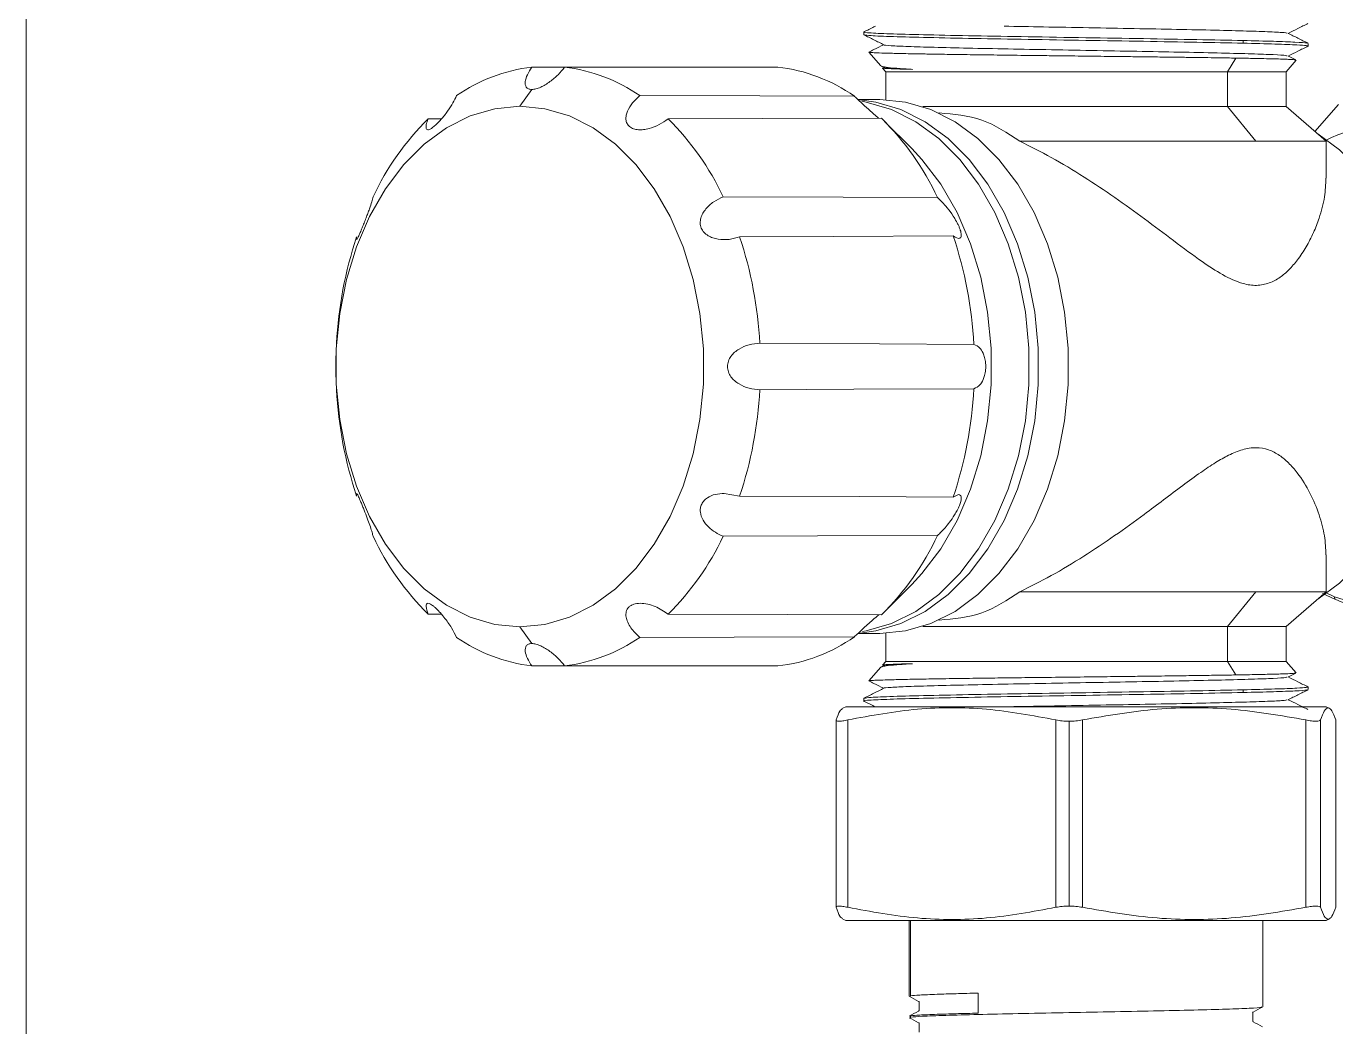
# Model space of a CAD drawing. Header units: centimetres. Extents: x -13594 to 4017, y -3206 to 1780.
# Drawn here: x -10217.6 to -10139.2, y 264.8 to 324.7 of the extents above; entities that cross this region are included whole.
import ezdxf

# ---------------------------------------------------------------- set-up
doc = ezdxf.new("R2010")
doc.units = ezdxf.units.CM

msp = doc.modelspace()

# ---------------------------------------------------------------- linework, layer by layer
at = {"color": 7, "linetype": 'Continuous', "lineweight": 5}
for p, q in [((-10217.631, 229.757), (-10217.631, 419.652)), ((-10167.493, 324.331), (-10167.493, 324.171)), ((-10144.791, 323.662), (-10144.791, 323.822)), ((-10167.184, 323.125), (-10166.473, 322.303)), ((-10140.896, 323.475), (-10140.896, 323.652)), ((-10166.434, 322.281), (-10166.278, 322.203)), ((-10145.723, 321.959), (-10145.226, 322.771)), ((-10142.214, 321.959), (-10141.616, 322.651)), ((-10141.621, 322.66), (-10142.103, 322.901)), ((-10166.365, 322.178), (-10166.175, 321.959)), ((-10166.175, 321.959), (-10166.175, 320.28)), ((-10145.723, 321.959), (-10166.175, 321.959)), ((-10145.723, 319.866), (-10145.723, 321.959)), ((-10142.214, 321.959), (-10145.723, 321.959)), ((-10142.214, 319.866), (-10142.214, 321.959)), ((-10188.081, 319.888), (-10187.373, 320.89)), ((-10166.529, 320.288), (-10167.835, 320.288)), ((-10145.723, 319.866), (-10163.951, 319.866)), ((-10145.723, 319.866), (-10144.029, 317.793)), ((-10142.214, 319.866), (-10145.723, 319.866)), ((-10139.818, 317.793), (-10142.214, 319.866)), ((-10140.496, 318.38), (-10139.075, 319.996)), ((-10193.572, 319.136), (-10192.767, 319.138)), ((-10162.975, 319.489), (-10163.002, 319.489)), ((-10164.617, 317.356), (-10166.247, 318.987)), ((-10144.029, 317.793), (-10158.157, 317.793)), ((-10139.818, 317.793), (-10144.029, 317.793)), ((-10139.818, 315.577), (-10139.818, 317.793)), ((-10197.85, 296.557), (-10197.854, 296.72)), ((-10175.844, 296.72), (-10174.924, 296.557)), ((-10162.14, 296.5), (-10161.815, 296.651)), ((-10139.818, 290.834), (-10139.818, 293.05)), ((-10166.247, 289.64), (-10164.617, 291.271)), ((-10144.029, 290.834), (-10158.157, 290.834)), ((-10145.723, 288.761), (-10144.029, 290.834)), ((-10139.818, 290.834), (-10144.029, 290.834)), ((-10142.214, 288.761), (-10139.818, 290.834)), ((-10139.296, 290.393), (-10140.033, 290.721)), ((-10139.863, 290.795), (-10139.308, 290.536)), ((-10139.308, 290.536), (-10139.296, 290.393)), ((-10192.771, 289.489), (-10193.572, 289.491)), ((-10188.081, 288.739), (-10187.373, 287.737)), ((-10145.723, 288.761), (-10163.951, 288.761)), ((-10162.975, 289.138), (-10163.002, 289.138)), ((-10145.723, 288.761), (-10145.723, 286.668)), ((-10142.214, 288.761), (-10145.723, 288.761)), ((-10142.214, 286.668), (-10142.214, 288.761)), ((-10166.529, 288.339), (-10167.839, 288.339)), ((-10166.175, 288.347), (-10166.175, 286.668)), ((-10166.467, 286.331), (-10167.184, 285.502)), ((-10166.457, 286.323), (-10166.453, 286.337)), ((-10166.278, 286.424), (-10166.436, 286.345)), ((-10166.175, 286.668), (-10166.364, 286.45)), ((-10145.723, 286.668), (-10166.175, 286.668)), ((-10145.723, 286.668), (-10145.226, 285.856)), ((-10142.214, 286.668), (-10145.723, 286.668)), ((-10141.615, 285.975), (-10142.214, 286.668)), ((-10142.103, 285.726), (-10141.621, 285.967)), ((-10144.791, 284.965), (-10144.791, 284.806)), ((-10140.896, 284.975), (-10140.896, 285.152)), ((-10168.572, 283.947), (-10168.75, 283.875)), ((-10168.572, 283.947), (-10139.845, 283.947)), ((-10167.493, 284.456), (-10167.493, 284.296)), ((-10139.845, 283.947), (-10139.696, 283.887)), ((-10139.845, 283.947), (-10139.818, 283.947)), ((-10139.639, 283.875), (-10139.818, 283.947)), ((-10169.153, 283.167), (-10169.153, 271.947)), ((-10168.438, 283.165), (-10168.438, 271.949)), ((-10155.991, 283.165), (-10155.991, 271.949)), ((-10155.207, 283.087), (-10155.207, 272.027)), ((-10154.396, 283.165), (-10154.396, 271.949)), ((-10141.035, 283.165), (-10141.035, 271.949)), ((-10140.153, 283.165), (-10140.153, 271.949)), ((-10139.239, 283.165), (-10139.239, 271.949)), ((-10168.75, 271.239), (-10168.572, 271.167)), ((-10168.572, 271.167), (-10139.845, 271.167)), ((-10164.778, 271.167), (-10164.778, 266.628)), ((-10164.687, 271.167), (-10164.687, 266.655)), ((-10143.612, 265.989), (-10143.612, 271.167)), ((-10139.845, 271.167), (-10139.696, 271.227)), ((-10139.845, 271.167), (-10139.818, 271.167)), ((-10139.818, 271.167), (-10139.639, 271.239)), ((-10164.688, 266.628), (-10164.687, 266.655)), ((-10160.637, 265.616), (-10160.637, 266.814)), ((-10164.179, 266.308), (-10164.179, 265.755)), ((-10164.688, 265.438), (-10164.687, 265.456)), ((-10164.688, 265.343), (-10164.687, 265.377)), ((-10164.687, 265.456), (-10164.687, 265.377)), ((-10164.179, 265.03), (-10164.179, 264.477)), ((-10144.211, 265.113), (-10144.211, 265.665))]:
    msp.add_line(p, q, dxfattribs=at)
at = {"color": 7, "linetype": 'Continuous', "lineweight": 5, "flags": 128}
for points in [[(-10187.368, 322.231), (-10180.174, 322.233), (-10174.521, 322.236)], [(-10172.646, 322.236), (-10179.791, 322.233), (-10185.405, 322.231)], [(-10188.081, 319.888), (-10189.581, 319.743), (-10191.052, 319.311), (-10192.469, 318.599), (-10193.803, 317.621), (-10195.031, 316.395), (-10196.13, 314.944), (-10197.078, 313.295), (-10197.859, 311.479), (-10198.458, 309.529), (-10198.864, 307.482), (-10199.068, 305.376), (-10199.068, 303.251), (-10198.864, 301.145), (-10198.458, 299.098), (-10197.859, 297.148), (-10197.078, 295.332), (-10196.13, 293.683), (-10195.031, 292.232), (-10193.803, 291.006), (-10192.469, 290.028), (-10191.052, 289.316), (-10189.581, 288.884), (-10188.081, 288.739)], [(-10188.081, 288.739), (-10186.581, 288.884), (-10185.11, 289.316), (-10183.693, 290.028), (-10182.359, 291.006), (-10181.131, 292.232), (-10180.032, 293.683), (-10179.084, 295.332), (-10178.303, 297.148), (-10177.704, 299.098), (-10177.298, 301.145), (-10177.094, 303.251), (-10177.094, 305.376), (-10177.298, 307.482), (-10177.704, 309.529), (-10178.303, 311.479), (-10179.084, 313.295), (-10180.032, 314.944), (-10181.131, 316.395), (-10182.359, 317.621), (-10183.693, 318.599), (-10185.11, 319.311), (-10186.581, 319.743), (-10188.081, 319.888)], [(-10180.902, 320.524), (-10173.71, 320.509), (-10168.059, 320.497)], [(-10167.715, 288.362), (-10166.776, 288.488), (-10165.267, 288.932), (-10163.814, 289.662), (-10162.445, 290.665), (-10161.186, 291.922), (-10160.059, 293.41), (-10159.086, 295.102), (-10158.285, 296.964), (-10157.671, 298.964), (-10157.255, 301.064), (-10157.045, 303.223), (-10157.045, 305.404), (-10157.255, 307.564), (-10157.671, 309.663), (-10158.285, 311.663), (-10159.086, 313.526), (-10160.059, 315.217), (-10161.186, 316.705), (-10162.445, 317.962), (-10163.814, 318.965), (-10165.267, 319.695), (-10166.776, 320.139), (-10167.729, 320.266)], [(-10167.57, 288.447), (-10167.341, 288.488), (-10165.831, 288.932), (-10164.379, 289.662), (-10163.01, 290.665), (-10161.75, 291.922), (-10160.624, 293.41), (-10159.651, 295.102), (-10158.85, 296.964), (-10158.236, 298.964), (-10157.82, 301.064), (-10157.61, 303.223), (-10157.61, 305.404), (-10157.82, 307.564), (-10158.236, 309.663), (-10158.85, 311.663), (-10159.651, 313.526), (-10160.624, 315.217), (-10161.75, 316.705), (-10163.01, 317.962), (-10164.379, 318.965), (-10165.831, 319.695), (-10167.341, 320.139), (-10167.606, 320.186)], [(-10166.529, 288.339), (-10164.991, 288.488), (-10163.481, 288.932), (-10162.029, 289.662), (-10160.66, 290.665), (-10159.4, 291.922), (-10158.274, 293.41), (-10157.301, 295.102), (-10156.5, 296.964), (-10155.886, 298.964), (-10155.47, 301.064), (-10155.26, 303.223), (-10155.26, 305.404), (-10155.47, 307.564), (-10155.886, 309.663), (-10156.5, 311.663), (-10157.301, 313.526), (-10158.274, 315.217), (-10159.4, 316.705), (-10160.66, 317.962), (-10162.029, 318.965), (-10163.481, 319.695), (-10164.991, 320.139), (-10166.529, 320.288)], [(-10166.436, 319.172), (-10173.585, 319.152), (-10179.202, 319.136)], [(-10140.344, 290.379), (-10140.319, 290.394), (-10139.018, 291.347), (-10137.822, 292.542), (-10136.751, 293.956), (-10135.827, 295.562), (-10135.066, 297.332), (-10134.483, 299.232), (-10134.087, 301.226), (-10133.888, 303.278), (-10133.888, 305.349), (-10134.087, 307.401), (-10134.483, 309.396), (-10135.066, 311.295), (-10135.827, 313.065), (-10136.751, 314.672), (-10137.822, 316.085), (-10139.018, 317.28), (-10140.319, 318.233), (-10140.344, 318.248)], [(-10139.308, 290.536), (-10137.892, 290.092), (-10136.446, 289.937), (-10134.998, 290.075), (-10133.58, 290.503), (-10132.219, 291.212), (-10130.943, 292.188), (-10129.778, 293.41), (-10128.749, 294.855), (-10127.875, 296.492), (-10127.174, 298.288), (-10126.662, 300.207), (-10126.348, 302.21), (-10126.239, 304.255), (-10126.336, 306.302), (-10126.639, 308.308), (-10127.14, 310.233), (-10127.83, 312.037), (-10128.695, 313.684), (-10129.716, 315.141), (-10130.874, 316.376), (-10132.144, 317.367), (-10133.501, 318.091)], [(-10164.617, 291.271), (-10164.01, 291.922), (-10162.883, 293.41), (-10161.91, 295.102), (-10161.109, 296.964), (-10160.495, 298.964), (-10160.079, 301.064), (-10159.869, 303.223), (-10159.869, 305.404), (-10160.079, 307.564), (-10160.495, 309.663), (-10161.109, 311.663), (-10161.91, 313.526), (-10162.883, 315.217), (-10164.01, 316.705), (-10164.617, 317.356)], [(-10175.906, 314.474), (-10168.722, 314.445), (-10163.077, 314.422)], [(-10162.14, 312.127), (-10169.299, 312.095), (-10174.924, 312.07)], [(-10173.717, 305.702), (-10166.546, 305.667), (-10160.911, 305.639)], [(-10160.911, 302.988), (-10168.082, 302.953), (-10173.717, 302.925)], [(-10174.924, 296.557), (-10167.765, 296.525), (-10162.14, 296.5)], [(-10163.077, 294.205), (-10170.261, 294.176), (-10175.906, 294.153)], [(-10179.202, 289.491), (-10172.053, 289.471), (-10166.436, 289.455)], [(-10168.059, 288.13), (-10175.251, 288.115), (-10180.902, 288.103)], [(-10174.521, 286.392), (-10181.715, 286.394), (-10187.368, 286.396)], [(-10185.405, 286.396), (-10178.26, 286.394), (-10172.646, 286.392)]]:
    msp.add_lwpolyline(points, dxfattribs=at)
at = {"color": 7, "linetype": 'Continuous', "lineweight": 5}
for centre, radius, start, end in [((-10186.19, 312.327), 9.973, 96.78414, 124.723), ((-10186.583, 312.327), 9.973, 55.277, 83.21586), ((-10173.779, 312.324), 9.976, 55.012, 83.48086), ((-10181.97, 307.436), 16.476, 134.75835, 154.71287), ((-10190.803, 307.436), 16.476, 25.28713, 45.24165), ((-10177.997, 307.434), 16.475, 25.09628, 45.4325), ((-10136.409, 311.236), 7.446, 67.01737, 117.64389), ((-10175.054, 304.452), 24.035, 161.52263, 177.0202), ((-10197.72, 304.452), 24.035, 2.9798, 18.47737), ((-10184.912, 304.452), 24.03, 2.83132, 18.62585), ((-10175.054, 304.175), 24.035, 182.9798, 198.47737), ((-10197.72, 304.175), 24.035, 341.52263, 357.0202), ((-10184.912, 304.175), 24.03, 341.37415, 357.16868), ((-10181.97, 301.191), 16.476, 205.28713, 225.24165), ((-10190.803, 301.191), 16.476, 314.75835, 334.71287), ((-10177.997, 301.193), 16.475, 314.5675, 334.90372), ((-10186.19, 296.3), 9.973, 235.277, 263.21586), ((-10186.583, 296.3), 9.973, 276.78414, 304.723), ((-10173.779, 296.303), 9.976, 276.51914, 304.988)]:
    msp.add_arc(centre, radius, start, end, dxfattribs=at)
for points, knots in [([(-10166.801, 324.681), (-10166.828, 324.667), (-10167.056, 324.553), (-10167.283, 324.439), (-10167.483, 324.339)], [0, 0, 0, 0, 0.120965, 1, 1, 1, 1]), ([(-10159.093, 324.681), (-10158.32, 324.666), (-10156.692, 324.636), (-10154.014, 324.588), (-10151.291, 324.538), (-10148.707, 324.491), (-10146.408, 324.441), (-10144.497, 324.392), (-10143.099, 324.344), (-10142.271, 324.299), (-10142.196, 324.271), (-10142.165, 324.26)], [0, 0, 0, 0, 0.1051964, 0.2215865, 0.3377856, 0.4527044, 0.5693078, 0.6850711, 0.8003143, 0.9169886, 1, 1, 1, 1]), ([(-10142.087, 324.251), (-10141.893, 324.348), (-10141.499, 324.546), (-10141.105, 324.743), (-10140.905, 324.843)], [0, 0, 0, 0, 0.492848, 1, 1, 1, 1]), ([(-10167.425, 324.34), (-10167.451, 324.337), (-10167.645, 324.315), (-10167.137, 324.275), (-10165.865, 324.217), (-10163.709, 324.163), (-10160.936, 324.104), (-10157.689, 324.049), (-10154.206, 323.992), (-10150.734, 323.935), (-10147.448, 323.879), (-10145.681, 323.841), (-10144.791, 323.822)], [0, 0, 0, 0, 0.016291, 0.125363, 0.235198, 0.343649, 0.45363, 0.562299, 0.671822, 0.781359, 0.890017, 1, 1, 1, 1]), ([(-10167.489, 324.166), (-10167.29, 324.066), (-10166.89, 323.866), (-10166.49, 323.667), (-10166.291, 323.567)], [0, 0, 0, 0, 0.500011, 1, 1, 1, 1]), ([(-10167.449, 324.166), (-10167.368, 324.149), (-10167.197, 324.114), (-10165.837, 324.057), (-10163.717, 324.003), (-10160.934, 323.944), (-10157.689, 323.889), (-10154.206, 323.832), (-10150.734, 323.775), (-10147.448, 323.72), (-10145.681, 323.681), (-10144.791, 323.662)], [0, 0, 0, 0, 0.10109, 0.213973, 0.325434, 0.438467, 0.550152, 0.662715, 0.775291, 0.886964, 1, 1, 1, 1]), ([(-10144.791, 323.822), (-10144.147, 323.806), (-10142.852, 323.775), (-10141.61, 323.727), (-10140.959, 323.688), (-10140.976, 323.666), (-10140.981, 323.66)], [0, 0, 0, 0, 0.291718, 0.586356, 0.882017, 1, 1, 1, 1]), ([(-10140.905, 323.66), (-10141.104, 323.76), (-10141.504, 323.96), (-10141.904, 324.159), (-10142.103, 324.259)], [0, 0, 0, 0, 0.500012, 1, 1, 1, 1]), ([(-10167.181, 323.131), (-10167.183, 323.13), (-10167.197, 323.125), (-10167.137, 323.113), (-10166.879, 323.093), (-10166.398, 323.075), (-10165.874, 323.06), (-10165.51, 323.051), (-10165.071, 323.041), (-10164.545, 323.03), (-10164.004, 323.021), (-10163.635, 323.014), (-10163.477, 323.012), (-10163.233, 323.008), (-10162.819, 323.001), (-10162.168, 322.991), (-10161.484, 322.981), (-10160.786, 322.971), (-10160.068, 322.962), (-10159.319, 322.952), (-10158.509, 322.942), (-10157.728, 322.932), (-10156.816, 322.921), (-10155.699, 322.908), (-10154.259, 322.891), (-10152.831, 322.874), (-10151.725, 322.86), (-10150.746, 322.849), (-10149.852, 322.838), (-10148.966, 322.827), (-10148.358, 322.819), (-10147.761, 322.81), (-10147.086, 322.801), (-10146.36, 322.79), (-10145.741, 322.78), (-10145.395, 322.774), (-10145.226, 322.771)], [0, 0, 0, 0, 0.006373, 0.045201, 0.100327, 0.171663, 0.200002, 0.225382, 0.24781, 0.283402, 0.315071, 0.330948, 0.336589, 0.337276, 0.364888, 0.392482, 0.420057, 0.447613, 0.473237, 0.500237, 0.528612, 0.558357, 0.580432, 0.620644, 0.669356, 0.721723, 0.760792, 0.779466, 0.820819, 0.852951, 0.874001, 0.887605, 0.920089, 0.9523, 0.976692, 1, 1, 1, 1]), ([(-10166.302, 323.572), (-10166.498, 323.474), (-10166.791, 323.328), (-10167.085, 323.181), (-10167.182, 323.132)], [0, 0, 0, 0, 0.668495, 1, 1, 1, 1]), ([(-10166.269, 323.567), (-10166.274, 323.565), (-10166.347, 323.548), (-10165.911, 323.514), (-10164.931, 323.464), (-10163.34, 323.417), (-10161.304, 323.367), (-10158.9, 323.318), (-10156.258, 323.271), (-10153.513, 323.22), (-10150.801, 323.172), (-10148.26, 323.124), (-10146.026, 323.074), (-10144.197, 323.026), (-10142.904, 322.977), (-10142.203, 322.935), (-10142.185, 322.91), (-10142.178, 322.902)], [0, 0, 0, 0, 0.005535, 0.079046, 0.152915, 0.225722, 0.299473, 0.373167, 0.445997, 0.519896, 0.593329, 0.666338, 0.740297, 0.813395, 0.886728, 0.960656, 1, 1, 1, 1]), ([(-10144.791, 323.662), (-10144.112, 323.645), (-10142.747, 323.613), (-10141.562, 323.565), (-10140.96, 323.524), (-10140.945, 323.502), (-10140.939, 323.493)], [0, 0, 0, 0, 0.295066, 0.593422, 0.828582, 1, 1, 1, 1]), ([(-10142.087, 322.894), (-10141.894, 322.99), (-10141.5, 323.187), (-10141.107, 323.384), (-10140.907, 323.484)], [0, 0, 0, 0, 0.4922638, 1, 1, 1, 1]), ([(-10187.373, 320.89), (-10187.444, 320.898), (-10187.587, 320.913), (-10187.707, 321.025), (-10187.763, 321.177), (-10187.76, 321.42), (-10187.653, 321.772), (-10187.463, 322.078), (-10187.368, 322.231)], [0, 0, 0, 0, 0.1252441, 0.2505969, 0.3760047, 0.5007155, 0.7498262, 1, 1, 1, 1]), ([(-10185.405, 322.231), (-10185.528, 322.078), (-10185.773, 321.773), (-10186.187, 321.418), (-10186.55, 321.174), (-10186.836, 321.024), (-10187.123, 320.913), (-10187.29, 320.898), (-10187.373, 320.89)], [0, 0, 0, 0, 0.2488731, 0.4986338, 0.6289047, 0.7493967, 0.8748488, 1, 1, 1, 1]), ([(-10164.575, 322.098), (-10164.914, 322.119), (-10165.59, 322.162), (-10166.087, 322.214), (-10166.32, 322.252), (-10166.408, 322.271), (-10166.428, 322.281), (-10166.433, 322.284)], [0, 0, 0, 0, 0.345347, 0.69051, 0.830256, 0.95666, 1, 1, 1, 1]), ([(-10166.24, 322.203), (-10166.245, 322.201), (-10166.285, 322.183), (-10165.798, 322.147), (-10164.983, 322.114), (-10164.575, 322.098)], [0, 0, 0, 0, 0.066433, 0.533184, 1, 1, 1, 1]), ([(-10145.226, 322.771), (-10145.012, 322.768), (-10144.454, 322.758), (-10143.745, 322.744), (-10143.065, 322.729), (-10142.543, 322.714), (-10142.143, 322.699), (-10141.882, 322.687), (-10141.714, 322.675), (-10141.634, 322.665), (-10141.624, 322.66), (-10141.622, 322.659)], [0, 0, 0, 0, 0.0993121, 0.2588243, 0.377341, 0.5187934, 0.6470244, 0.7583632, 0.8528494, 0.9630351, 1, 1, 1, 1]), ([(-10166.363, 322.179), (-10166.364, 322.179), (-10166.369, 322.175), (-10166.328, 322.168), (-10166.237, 322.158), (-10166.081, 322.148), (-10165.868, 322.137), (-10165.612, 322.127), (-10165.355, 322.119), (-10165.069, 322.11), (-10164.816, 322.103), (-10164.633, 322.099), (-10164.581, 322.098), (-10164.575, 322.098)], [0, 0, 0, 0, 0.015565, 0.138726, 0.2618, 0.384787, 0.524734, 0.64661, 0.750451, 0.836288, 0.954029, 0.995232, 1, 1, 1, 1]), ([(-10191.871, 320.524), (-10191.938, 320.383), (-10192.072, 320.099), (-10192.34, 319.683), (-10192.592, 319.345), (-10192.802, 319.093), (-10193.021, 318.857), (-10193.238, 318.659), (-10193.422, 318.529), (-10193.557, 318.476), (-10193.643, 318.488), (-10193.703, 318.571), (-10193.7, 318.769), (-10193.614, 319.013), (-10193.572, 319.136)], [0, 0, 0, 0, 0.124352, 0.249147, 0.314234, 0.374441, 0.437125, 0.49966, 0.562323, 0.625043, 0.687789, 0.750187, 0.874828, 1, 1, 1, 1]), ([(-10179.202, 319.136), (-10179.376, 319.014), (-10179.725, 318.77), (-10180.245, 318.571), (-10180.669, 318.487), (-10180.986, 318.477), (-10181.28, 318.528), (-10181.526, 318.657), (-10181.682, 318.855), (-10181.741, 319.094), (-10181.719, 319.347), (-10181.607, 319.684), (-10181.355, 320.097), (-10181.053, 320.382), (-10180.902, 320.524)], [0, 0, 0, 0, 0.124352, 0.249147, 0.314234, 0.374441, 0.437125, 0.49966, 0.562323, 0.625043, 0.687789, 0.750187, 0.874828, 1, 1, 1, 1]), ([(-10168.059, 320.497), (-10167.798, 320.248), (-10167.405, 319.872), (-10166.846, 319.381), (-10166.624, 319.191), (-10166.6, 319.171)], [0, 0, 0, 0, 0.6398368, 0.9623462, 1, 1, 1, 1]), ([(-10158.157, 317.793), (-10158.891, 318.284), (-10160.36, 319.267), (-10162.103, 319.415), (-10162.975, 319.489)], [0, 0, 0, 0, 0.499913, 1, 1, 1, 1]), ([(-10139.827, 315.577), (-10139.843, 315.209), (-10139.876, 314.44), (-10140.169, 313.332), (-10140.56, 312.324), (-10140.991, 311.479), (-10141.486, 310.727), (-10142.013, 310.113), (-10142.574, 309.629), (-10143.214, 309.278), (-10143.965, 309.128), (-10144.913, 309.262), (-10146.016, 309.773), (-10147.394, 310.679), (-10148.935, 311.833), (-10150.673, 313.147), (-10152.459, 314.439), (-10154.323, 315.682), (-10156.228, 316.833), (-10157.526, 317.479), (-10158.157, 317.793)], [0, 0, 0, 0, 0.065321, 0.136819, 0.18502, 0.233222, 0.279294, 0.317405, 0.351101, 0.387134, 0.423381, 0.459361, 0.512787, 0.565812, 0.639383, 0.712099, 0.784197, 0.855826, 0.929988, 1, 1, 1, 1]), ([(-10196.868, 314.474), (-10196.89, 314.381), (-10196.935, 314.195), (-10197.055, 313.83), (-10197.178, 313.488), (-10197.286, 313.202), (-10197.403, 312.901), (-10197.525, 312.597), (-10197.635, 312.332), (-10197.722, 312.133), (-10197.785, 312.001), (-10197.842, 311.902), (-10197.874, 311.892), (-10197.858, 312.011), (-10197.85, 312.07)], [0, 0, 0, 0, 0.124352, 0.249147, 0.314234, 0.374441, 0.437125, 0.49966, 0.562323, 0.625043, 0.687789, 0.750187, 0.874828, 1, 1, 1, 1]), ([(-10174.924, 312.07), (-10175.132, 312.011), (-10175.55, 311.893), (-10176.106, 311.902), (-10176.527, 312.001), (-10176.821, 312.135), (-10177.068, 312.33), (-10177.239, 312.594), (-10177.301, 312.898), (-10177.257, 313.203), (-10177.133, 313.489), (-10176.892, 313.83), (-10176.492, 314.193), (-10176.101, 314.381), (-10175.906, 314.474)], [0, 0, 0, 0, 0.124352, 0.249147, 0.314234, 0.374441, 0.437125, 0.49966, 0.562323, 0.625043, 0.687789, 0.750187, 0.874828, 1, 1, 1, 1]), ([(-10163.077, 314.422), (-10162.897, 314.249), (-10162.626, 313.99), (-10162.204, 313.426), (-10161.975, 313.057), (-10161.851, 312.821), (-10161.769, 312.641), (-10161.71, 312.478), (-10161.662, 312.295), (-10161.652, 312.08), (-10161.775, 311.911), (-10161.994, 312.04), (-10162.14, 312.127)], [0, 0, 0, 0, 0.247895, 0.372847, 0.435958, 0.468512, 0.498964, 0.530531, 0.562164, 0.625022, 0.750153, 1, 1, 1, 1]), ([(-10199.056, 305.702), (-10199.057, 305.682), (-10199.058, 305.643), (-10199.069, 305.426), (-10199.079, 305.172), (-10199.087, 304.93), (-10199.092, 304.643), (-10199.095, 304.315), (-10199.093, 303.987), (-10199.087, 303.696), (-10199.079, 303.454), (-10199.069, 303.2), (-10199.058, 302.985), (-10199.057, 302.945), (-10199.056, 302.925)], [0, 0, 0, 0, 0.124352, 0.249147, 0.314234, 0.374441, 0.437125, 0.49966, 0.562323, 0.625043, 0.687789, 0.750187, 0.874828, 1, 1, 1, 1]), ([(-10173.717, 302.925), (-10173.933, 302.945), (-10174.366, 302.985), (-10174.879, 303.201), (-10175.233, 303.455), (-10175.456, 303.698), (-10175.612, 303.984), (-10175.671, 304.312), (-10175.613, 304.64), (-10175.455, 304.931), (-10175.231, 305.173), (-10174.878, 305.427), (-10174.369, 305.642), (-10173.935, 305.682), (-10173.717, 305.702)], [0, 0, 0, 0, 0.124352, 0.249147, 0.314234, 0.374441, 0.437125, 0.49966, 0.562323, 0.625043, 0.687789, 0.750187, 0.874828, 1, 1, 1, 1]), ([(-10160.911, 305.639), (-10160.773, 305.589), (-10160.565, 305.513), (-10160.329, 305.092), (-10160.234, 304.757), (-10160.2, 304.517), (-10160.191, 304.318), (-10160.2, 304.121), (-10160.232, 303.879), (-10160.326, 303.542), (-10160.563, 303.115), (-10160.772, 303.039), (-10160.911, 302.988)], [0, 0, 0, 0, 0.247895, 0.372847, 0.435958, 0.468512, 0.498964, 0.530531, 0.562164, 0.625022, 0.750153, 1, 1, 1, 1]), ([(-10158.157, 290.834), (-10157.529, 291.146), (-10156.236, 291.789), (-10154.332, 292.939), (-10152.472, 294.179), (-10150.888, 295.324), (-10149.54, 296.336), (-10148.413, 297.187), (-10147.381, 297.945), (-10146.469, 298.559), (-10145.638, 299.035), (-10144.822, 299.372), (-10144.003, 299.499), (-10143.249, 299.362), (-10142.605, 299.02), (-10142.039, 298.541), (-10141.392, 297.796), (-10140.746, 296.739), (-10140.21, 295.448), (-10139.877, 294.195), (-10139.843, 293.422), (-10139.826, 293.05)], [0, 0, 0, 0, 0.069705, 0.143528, 0.215613, 0.287098, 0.335352, 0.383993, 0.430739, 0.469107, 0.502971, 0.538943, 0.575052, 0.611124, 0.647069, 0.680855, 0.71911, 0.790768, 0.862637, 0.933901, 1, 1, 1, 1]), ([(-10197.854, 296.72), (-10197.841, 296.71), (-10197.815, 296.689), (-10197.732, 296.518), (-10197.636, 296.297), (-10197.548, 296.086), (-10197.45, 295.845), (-10197.318, 295.51), (-10197.165, 295.106), (-10197.024, 294.706), (-10196.92, 294.378), (-10196.885, 294.228), (-10196.868, 294.153)], [0, 0, 0, 0, 0.1247808, 0.2497475, 0.3124106, 0.37511, 0.4377962, 0.5005807, 0.6253806, 0.7502317, 0.8746038, 1, 1, 1, 1]), ([(-10175.906, 294.153), (-10176.066, 294.227), (-10176.388, 294.377), (-10176.803, 294.705), (-10177.134, 295.105), (-10177.288, 295.51), (-10177.286, 295.845), (-10177.208, 296.086), (-10177.061, 296.295), (-10176.795, 296.517), (-10176.378, 296.689), (-10176.022, 296.709), (-10175.844, 296.72)], [0, 0, 0, 0, 0.124538, 0.249455, 0.374391, 0.499265, 0.562836, 0.624494, 0.687324, 0.750166, 0.874999, 1, 1, 1, 1]), ([(-10161.815, 296.651), (-10161.774, 296.642), (-10161.693, 296.624), (-10161.647, 296.479), (-10161.675, 296.277), (-10161.719, 296.123), (-10161.768, 295.991), (-10161.83, 295.85), (-10161.926, 295.659), (-10162.109, 295.346), (-10162.359, 294.99), (-10162.72, 294.542), (-10162.934, 294.34), (-10163.077, 294.205)], [0, 0, 0, 0, 0.124762, 0.249414, 0.312195, 0.344345, 0.375085, 0.405957, 0.438222, 0.500977, 0.625911, 0.750576, 1, 1, 1, 1]), ([(-10193.572, 289.491), (-10193.627, 289.659), (-10193.711, 289.916), (-10193.69, 290.111), (-10193.618, 290.133), (-10193.584, 290.144)], [0, 0, 0, 0, 0.49822, 0.761603, 1, 1, 1, 1]), ([(-10193.584, 290.144), (-10193.536, 290.135), (-10193.463, 290.121), (-10193.313, 290.022), (-10193.184, 289.919), (-10193.045, 289.79), (-10192.854, 289.594), (-10192.622, 289.322), (-10192.377, 288.995), (-10192.095, 288.568), (-10191.961, 288.289), (-10191.871, 288.103)], [0, 0, 0, 0, 0.124972, 0.18812, 0.250269, 0.313153, 0.376062, 0.501079, 0.625767, 0.75077, 1, 1, 1, 1]), ([(-10180.902, 288.103), (-10181.094, 288.288), (-10181.386, 288.571), (-10181.629, 288.998), (-10181.735, 289.326), (-10181.735, 289.595), (-10181.661, 289.791), (-10181.565, 289.919), (-10181.431, 290.022), (-10181.211, 290.121), (-10181.01, 290.135), (-10180.876, 290.144)], [0, 0, 0, 0, 0.248397, 0.378874, 0.498852, 0.62399, 0.687761, 0.749465, 0.811689, 0.87494, 1, 1, 1, 1]), ([(-10180.876, 290.144), (-10180.726, 290.132), (-10180.427, 290.108), (-10179.834, 289.913), (-10179.454, 289.66), (-10179.202, 289.491)], [0, 0, 0, 0, 0.2503972, 0.5010568, 1, 1, 1, 1]), ([(-10162.975, 289.138), (-10162.103, 289.212), (-10160.361, 289.36), (-10158.891, 290.343), (-10158.157, 290.834)], [0, 0, 0, 0, 0.4999295, 1, 1, 1, 1]), ([(-10133.727, 288.261), (-10134.713, 288.615), (-10136.679, 289.321), (-10138.426, 290.036), (-10139.296, 290.393)], [0, 0, 0, 0, 0.501704, 1, 1, 1, 1]), ([(-10166.601, 289.456), (-10166.719, 289.354), (-10167.076, 289.045), (-10167.585, 288.588), (-10167.901, 288.283), (-10168.059, 288.13)], [0, 0, 0, 0, 0.198515, 0.59907, 1, 1, 1, 1]), ([(-10187.368, 286.396), (-10187.463, 286.549), (-10187.652, 286.854), (-10187.761, 287.209), (-10187.763, 287.453), (-10187.706, 287.604), (-10187.587, 287.714), (-10187.444, 287.729), (-10187.373, 287.737)], [0, 0, 0, 0, 0.2488731, 0.4986338, 0.6289047, 0.7493967, 0.8748488, 1, 1, 1, 1]), ([(-10187.373, 287.737), (-10187.29, 287.729), (-10187.123, 287.714), (-10186.832, 287.602), (-10186.547, 287.451), (-10186.186, 287.207), (-10185.774, 286.855), (-10185.528, 286.549), (-10185.405, 286.396)], [0, 0, 0, 0, 0.125244, 0.250597, 0.376005, 0.500715, 0.749826, 1, 1, 1, 1]), ([(-10166.435, 286.343), (-10166.422, 286.348), (-10166.39, 286.36), (-10166.296, 286.379), (-10166.067, 286.415), (-10165.587, 286.465), (-10164.913, 286.508), (-10164.575, 286.53)], [0, 0, 0, 0, 0.081803, 0.197234, 0.31241, 0.655062, 1, 1, 1, 1]), ([(-10166.366, 286.445), (-10166.361, 286.442), (-10166.351, 286.437), (-10166.309, 286.432), (-10166.277, 286.428), (-10166.258, 286.427), (-10166.243, 286.426)], [0, 0, 0, 0, 0.468498, 0.782828, 0.820538, 1, 1, 1, 1]), ([(-10164.575, 286.53), (-10164.577, 286.53), (-10164.582, 286.529), (-10164.596, 286.529), (-10164.645, 286.528), (-10164.82, 286.524), (-10165.173, 286.514), (-10165.675, 286.498), (-10166.022, 286.483), (-10166.211, 286.471), (-10166.293, 286.463), (-10166.351, 286.455), (-10166.357, 286.451), (-10166.361, 286.448)], [0, 0, 0, 0, 0.001504, 0.004155, 0.012901, 0.044168, 0.161832, 0.3531, 0.618143, 0.719302, 0.812652, 0.898179, 1, 1, 1, 1]), ([(-10166.24, 286.424), (-10166.245, 286.426), (-10166.285, 286.444), (-10165.798, 286.48), (-10164.983, 286.513), (-10164.575, 286.53)], [0, 0, 0, 0, 0.066433, 0.533184, 1, 1, 1, 1]), ([(-10145.226, 285.856), (-10145.402, 285.853), (-10145.902, 285.844), (-10146.777, 285.831), (-10147.723, 285.817), (-10148.554, 285.806), (-10149.292, 285.796), (-10150.101, 285.786), (-10150.861, 285.777), (-10151.741, 285.766), (-10152.85, 285.753), (-10154.433, 285.734), (-10156.087, 285.714), (-10157.754, 285.694), (-10159.009, 285.679), (-10160.032, 285.666), (-10160.799, 285.656), (-10161.506, 285.646), (-10162.263, 285.635), (-10162.88, 285.625), (-10163.528, 285.615), (-10164.114, 285.605), (-10164.74, 285.593), (-10165.302, 285.581), (-10165.797, 285.57), (-10166.313, 285.555), (-10166.752, 285.539), (-10167.043, 285.522), (-10167.162, 285.509), (-10167.194, 285.501), (-10167.183, 285.497), (-10167.181, 285.496)], [0, 0, 0, 0, 0.024187, 0.068934, 0.110227, 0.135158, 0.161832, 0.190254, 0.220425, 0.239898, 0.279254, 0.330815, 0.395253, 0.441485, 0.497799, 0.525113, 0.551854, 0.583265, 0.607161, 0.643678, 0.66229, 0.695417, 0.72857, 0.761749, 0.794955, 0.828187, 0.883212, 0.929206, 0.966135, 0.993969, 1, 1, 1, 1]), ([(-10167.182, 285.495), (-10167.085, 285.446), (-10166.792, 285.3), (-10166.498, 285.153), (-10166.302, 285.055)], [0, 0, 0, 0, 0.331606, 1, 1, 1, 1]), ([(-10166.269, 285.061), (-10166.274, 285.062), (-10166.347, 285.079), (-10165.911, 285.113), (-10164.931, 285.163), (-10163.34, 285.21), (-10161.304, 285.26), (-10158.9, 285.309), (-10156.258, 285.357), (-10153.513, 285.407), (-10150.801, 285.455), (-10148.26, 285.503), (-10146.026, 285.553), (-10144.197, 285.601), (-10142.904, 285.65), (-10142.203, 285.692), (-10142.185, 285.717), (-10142.178, 285.726)], [0, 0, 0, 0, 0.005535, 0.079046, 0.152915, 0.225722, 0.299473, 0.373167, 0.445997, 0.519896, 0.593329, 0.666338, 0.740297, 0.813395, 0.886728, 0.960656, 1, 1, 1, 1]), ([(-10141.622, 285.969), (-10141.624, 285.967), (-10141.633, 285.962), (-10141.729, 285.951), (-10141.992, 285.934), (-10142.436, 285.917), (-10142.963, 285.901), (-10143.475, 285.889), (-10144.058, 285.877), (-10144.658, 285.866), (-10145.066, 285.859), (-10145.226, 285.856)], [0, 0, 0, 0, 0.035224, 0.145888, 0.294112, 0.479995, 0.595136, 0.69552, 0.812003, 0.925899, 1, 1, 1, 1]), ([(-10140.907, 285.143), (-10141.107, 285.243), (-10141.5, 285.44), (-10141.894, 285.637), (-10142.087, 285.734)], [0, 0, 0, 0, 0.507736, 1, 1, 1, 1]), ([(-10167.425, 284.287), (-10167.451, 284.29), (-10167.645, 284.312), (-10167.137, 284.352), (-10165.865, 284.41), (-10163.709, 284.464), (-10160.936, 284.523), (-10157.689, 284.578), (-10154.206, 284.635), (-10150.734, 284.692), (-10147.448, 284.748), (-10145.681, 284.786), (-10144.791, 284.806)], [0, 0, 0, 0, 0.016291, 0.125363, 0.235198, 0.343649, 0.45363, 0.562299, 0.671822, 0.781359, 0.890017, 1, 1, 1, 1]), ([(-10166.291, 285.061), (-10166.49, 284.961), (-10166.89, 284.761), (-10167.29, 284.561), (-10167.489, 284.461)], [0, 0, 0, 0, 0.499989, 1, 1, 1, 1]), ([(-10167.449, 284.461), (-10167.368, 284.478), (-10167.197, 284.513), (-10165.837, 284.57), (-10163.717, 284.624), (-10160.934, 284.683), (-10157.689, 284.738), (-10154.206, 284.795), (-10150.734, 284.852), (-10147.448, 284.907), (-10145.681, 284.946), (-10144.791, 284.965)], [0, 0, 0, 0, 0.10109, 0.213973, 0.325434, 0.438467, 0.550152, 0.662715, 0.775291, 0.886964, 1, 1, 1, 1]), ([(-10144.791, 284.965), (-10144.112, 284.982), (-10142.747, 285.015), (-10141.562, 285.062), (-10140.96, 285.103), (-10140.945, 285.125), (-10140.939, 285.135)], [0, 0, 0, 0, 0.295066, 0.593422, 0.828582, 1, 1, 1, 1]), ([(-10144.791, 284.806), (-10144.147, 284.821), (-10142.852, 284.852), (-10141.61, 284.9), (-10140.959, 284.939), (-10140.976, 284.961), (-10140.981, 284.967)], [0, 0, 0, 0, 0.291718, 0.586356, 0.882017, 1, 1, 1, 1]), ([(-10142.103, 284.368), (-10141.904, 284.468), (-10141.504, 284.668), (-10141.104, 284.867), (-10140.905, 284.967)], [0, 0, 0, 0, 0.4999884, 1, 1, 1, 1]), ([(-10169.15, 283.165), (-10169.074, 283.375), (-10168.941, 283.744), (-10168.806, 283.813), (-10168.747, 283.842)], [0, 0, 0, 0, 0.568841, 1, 1, 1, 1]), ([(-10155.991, 283.165), (-10157.374, 283.42), (-10160.117, 283.928), (-10164.311, 283.928), (-10167.055, 283.42), (-10168.438, 283.165)], [0, 0, 0, 0, 0.335107, 0.664868, 1, 1, 1, 1]), ([(-10167.483, 284.288), (-10167.283, 284.188), (-10167.056, 284.074), (-10166.828, 283.96), (-10166.801, 283.947)], [0, 0, 0, 0, 0.8790346, 1, 1, 1, 1]), ([(-10159.093, 283.947), (-10158.32, 283.961), (-10156.692, 283.991), (-10154.014, 284.04), (-10151.291, 284.089), (-10148.707, 284.136), (-10146.408, 284.186), (-10144.497, 284.235), (-10143.099, 284.283), (-10142.271, 284.329), (-10142.196, 284.356), (-10142.165, 284.368)], [0, 0, 0, 0, 0.1051964, 0.2215865, 0.3377856, 0.4527044, 0.5693078, 0.6850711, 0.8003143, 0.9169886, 1, 1, 1, 1]), ([(-10141.035, 283.165), (-10142.52, 283.42), (-10145.465, 283.928), (-10149.967, 283.928), (-10152.912, 283.42), (-10154.396, 283.165)], [0, 0, 0, 0, 0.335107, 0.664868, 1, 1, 1, 1]), ([(-10140.905, 283.785), (-10141.105, 283.884), (-10141.499, 284.082), (-10141.893, 284.279), (-10142.087, 284.376)], [0, 0, 0, 0, 0.507152, 1, 1, 1, 1]), ([(-10139.696, 283.887), (-10139.773, 283.852), (-10139.926, 283.782), (-10140.077, 283.371), (-10140.153, 283.165)], [0, 0, 0, 0, 0.498296, 1, 1, 1, 1]), ([(-10139.239, 283.165), (-10139.315, 283.371), (-10139.467, 283.783), (-10139.62, 283.852), (-10139.696, 283.887)], [0, 0, 0, 0, 0.502036, 1, 1, 1, 1]), ([(-10168.438, 283.165), (-10168.549, 283.143), (-10168.768, 283.099), (-10169, 283.081), (-10169.144, 283.099), (-10169.148, 283.143), (-10169.15, 283.165)], [0, 0, 0, 0, 0.252916, 0.499413, 0.746477, 1, 1, 1, 1]), ([(-10155.207, 283.087), (-10155.345, 283.09), (-10155.625, 283.097), (-10155.868, 283.142), (-10155.991, 283.165)], [0, 0, 0, 0, 0.493561, 1, 1, 1, 1]), ([(-10154.396, 283.165), (-10154.527, 283.142), (-10154.785, 283.097), (-10155.067, 283.09), (-10155.207, 283.087)], [0, 0, 0, 0, 0.506439, 1, 1, 1, 1]), ([(-10140.153, 283.165), (-10140.173, 283.143), (-10140.21, 283.099), (-10140.402, 283.081), (-10140.675, 283.099), (-10140.914, 283.143), (-10141.035, 283.165)], [0, 0, 0, 0, 0.252916, 0.499413, 0.746478, 1, 1, 1, 1]), ([(-10169.15, 271.949), (-10169.148, 271.971), (-10169.144, 272.015), (-10169, 272.033), (-10168.769, 272.015), (-10168.549, 271.971), (-10168.438, 271.949)], [0, 0, 0, 0, 0.252916, 0.499413, 0.746478, 1, 1, 1, 1]), ([(-10155.991, 271.949), (-10155.868, 271.972), (-10155.625, 272.017), (-10155.345, 272.023), (-10155.207, 272.027)], [0, 0, 0, 0, 0.506439, 1, 1, 1, 1]), ([(-10155.207, 272.027), (-10155.067, 272.023), (-10154.785, 272.017), (-10154.527, 271.972), (-10154.396, 271.949)], [0, 0, 0, 0, 0.493561, 1, 1, 1, 1]), ([(-10141.035, 271.949), (-10140.915, 271.971), (-10140.676, 272.015), (-10140.403, 272.033), (-10140.211, 272.015), (-10140.173, 271.971), (-10140.153, 271.949)], [0, 0, 0, 0, 0.252916, 0.499413, 0.746477, 1, 1, 1, 1]), ([(-10168.747, 271.272), (-10168.806, 271.301), (-10168.941, 271.369), (-10169.074, 271.739), (-10169.15, 271.949)], [0, 0, 0, 0, 0.431159, 1, 1, 1, 1]), ([(-10168.438, 271.949), (-10167.055, 271.693), (-10164.311, 271.186), (-10160.118, 271.186), (-10157.374, 271.693), (-10155.991, 271.949)], [0, 0, 0, 0, 0.335107, 0.664868, 1, 1, 1, 1]), ([(-10154.396, 271.949), (-10152.912, 271.693), (-10149.967, 271.186), (-10145.465, 271.186), (-10142.52, 271.693), (-10141.035, 271.949)], [0, 0, 0, 0, 0.335107, 0.664868, 1, 1, 1, 1]), ([(-10140.153, 271.949), (-10140.077, 271.743), (-10139.926, 271.331), (-10139.773, 271.262), (-10139.696, 271.227)], [0, 0, 0, 0, 0.501704, 1, 1, 1, 1]), ([(-10139.696, 271.227), (-10139.62, 271.262), (-10139.467, 271.331), (-10139.315, 271.743), (-10139.239, 271.949)], [0, 0, 0, 0, 0.497964, 1, 1, 1, 1]), ([(-10164.773, 266.623), (-10164.586, 266.523), (-10164.388, 266.416), (-10164.19, 266.31), (-10164.179, 266.304)], [0, 0, 0, 0, 0.941724, 1, 1, 1, 1]), ([(-10164.687, 266.655), (-10164.539, 266.669), (-10164.239, 266.698), (-10163.238, 266.741), (-10162.027, 266.78), (-10161.097, 266.803), (-10160.637, 266.814)], [0, 0, 0, 0, 0.277609, 0.56058, 0.782391, 1, 1, 1, 1]), ([(-10164.169, 265.76), (-10164.182, 265.753), (-10164.382, 265.646), (-10164.582, 265.539), (-10164.769, 265.439)], [0, 0, 0, 0, 0.0666629, 1, 1, 1, 1]), ([(-10164.687, 265.377), (-10164.498, 265.394), (-10164.118, 265.429), (-10162.679, 265.484), (-10160.712, 265.536), (-10158.291, 265.588), (-10155.591, 265.644), (-10152.797, 265.696), (-10150.098, 265.748), (-10147.679, 265.804), (-10145.697, 265.856), (-10144.328, 265.908), (-10143.631, 265.954), (-10143.684, 265.981), (-10143.701, 265.989)], [0, 0, 0, 0, 0.086457, 0.174417, 0.260874, 0.347331, 0.435291, 0.521748, 0.608206, 0.696165, 0.782622, 0.86908, 0.957039, 1, 1, 1, 1]), ([(-10144.218, 265.661), (-10144.205, 265.668), (-10144.005, 265.775), (-10143.805, 265.882), (-10143.619, 265.982)], [0, 0, 0, 0, 0.066663, 1, 1, 1, 1]), ([(-10164.771, 265.343), (-10164.584, 265.243), (-10164.387, 265.138), (-10164.189, 265.032), (-10164.179, 265.026)], [0, 0, 0, 0, 0.945006, 1, 1, 1, 1]), ([(-10164.687, 265.456), (-10164.539, 265.471), (-10164.239, 265.5), (-10163.238, 265.543), (-10162.027, 265.582), (-10161.097, 265.605), (-10160.637, 265.616)], [0, 0, 0, 0, 0.277609, 0.56058, 0.782391, 1, 1, 1, 1]), ([(-10143.618, 264.799), (-10143.805, 264.898), (-10144.002, 265.004), (-10144.2, 265.11), (-10144.211, 265.116)], [0, 0, 0, 0, 0.943784, 1, 1, 1, 1])]:
    msp.add_open_spline(points, degree=3, knots=knots, dxfattribs=at)

doc.saveas('drawing.dxf')
